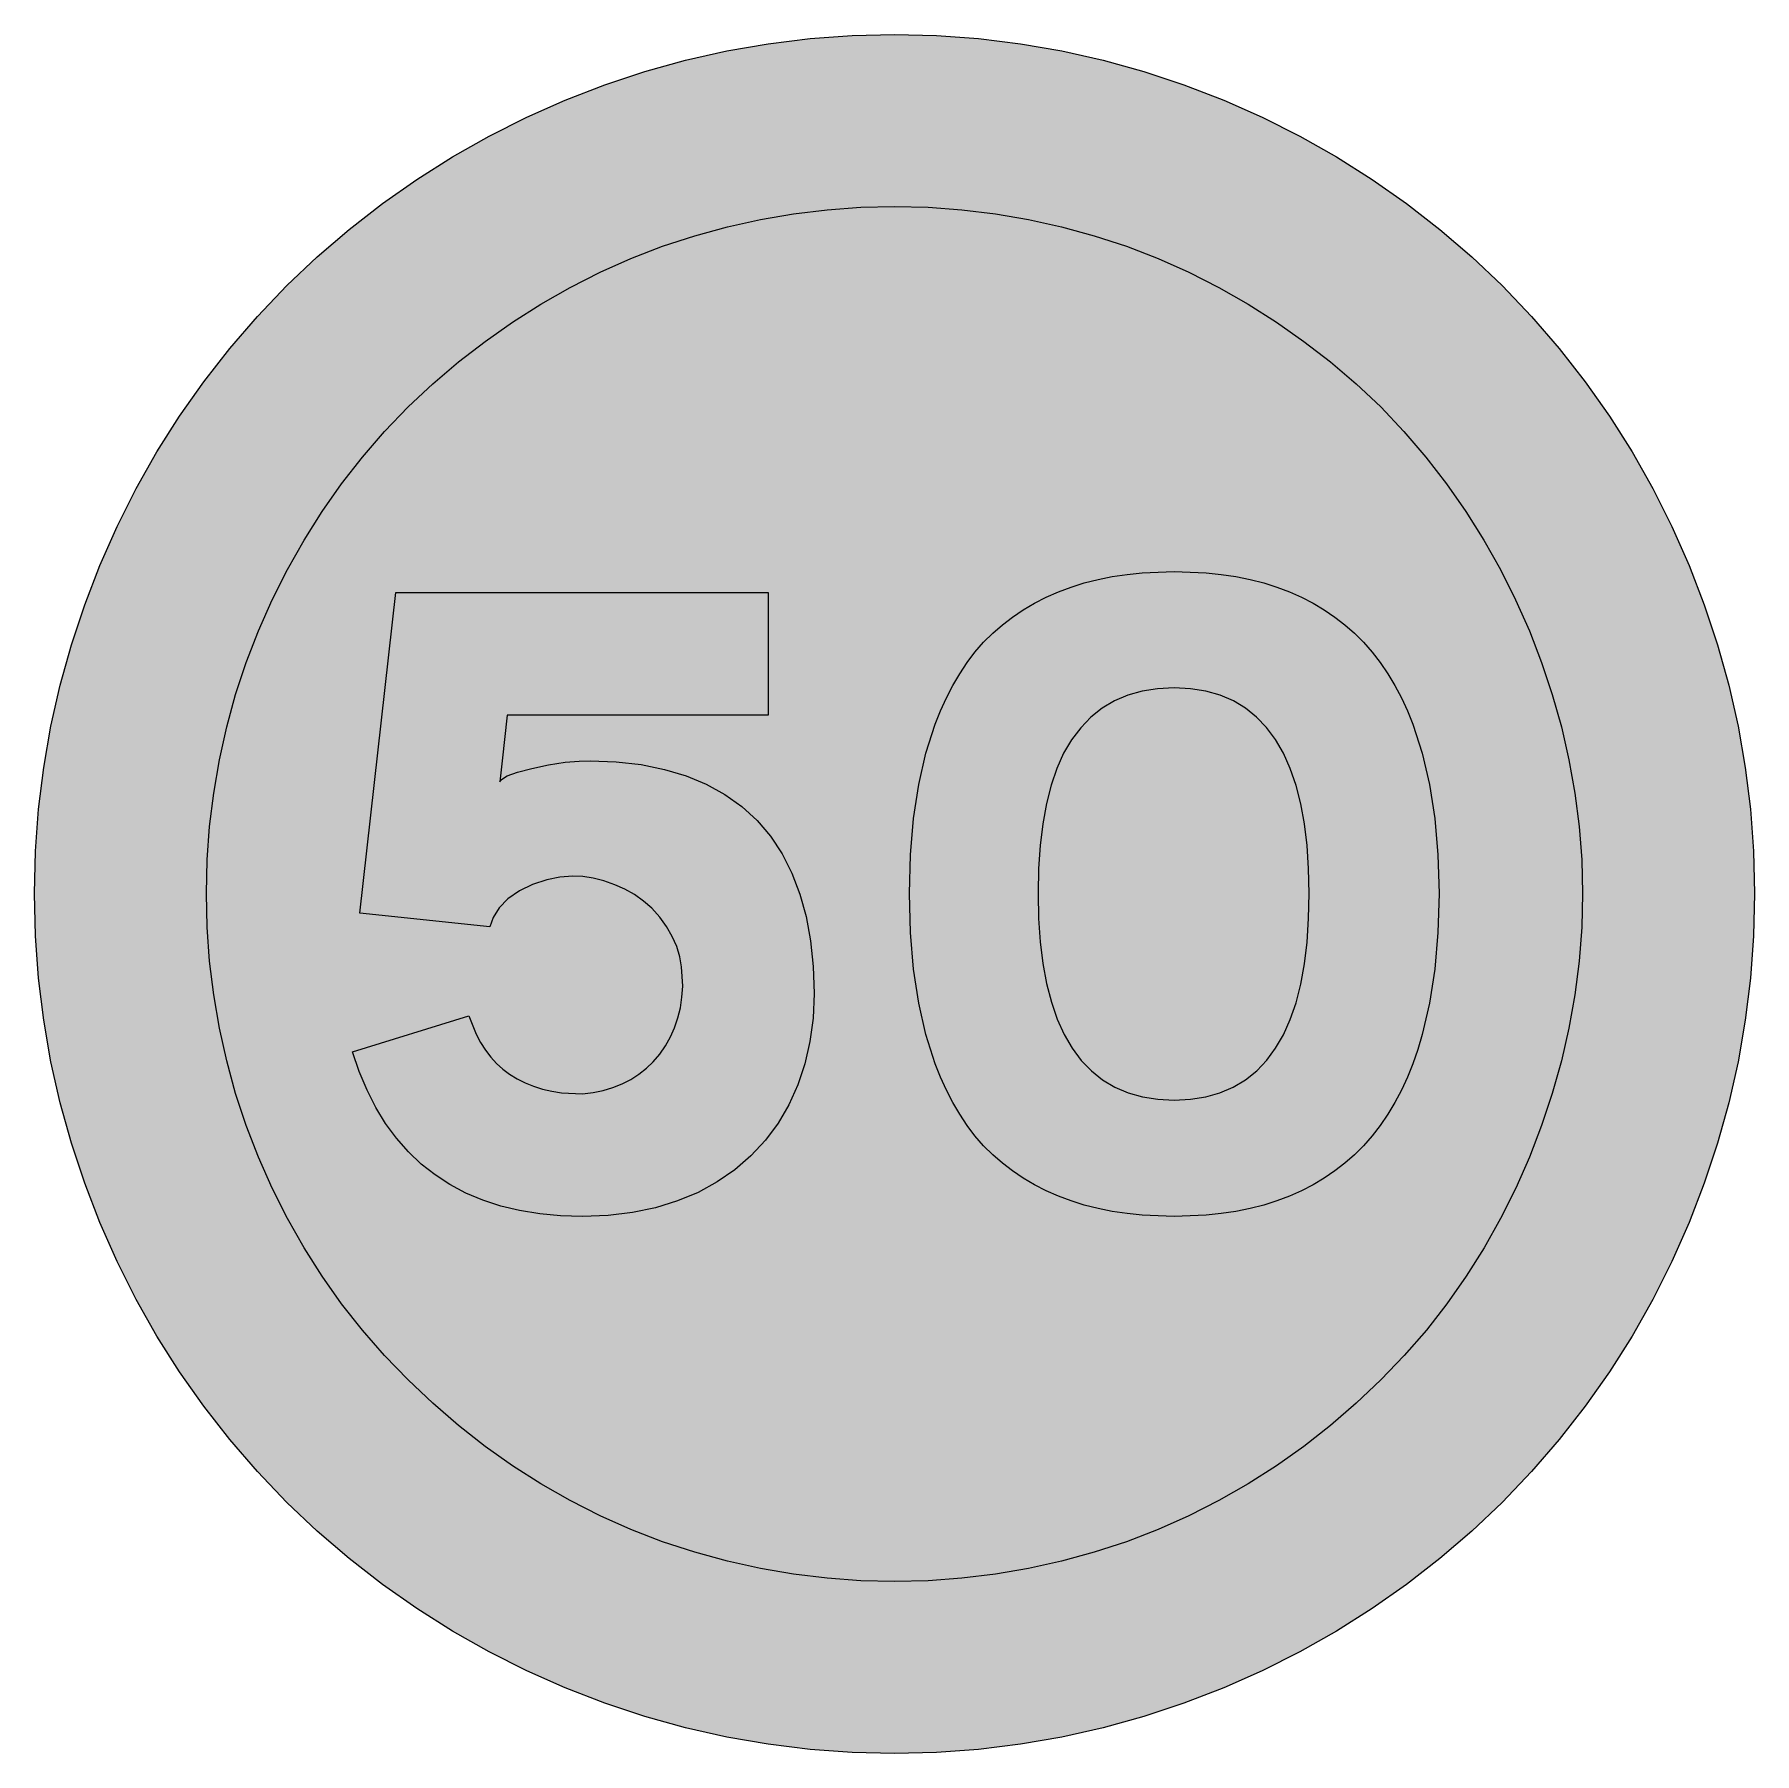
# Model space of a CAD drawing. Header units: metres. Extents: x 160 to 410, y 11 to 261.
import ezdxf

# ---------------------------------------------------------------- set-up
doc = ezdxf.new("R2010")
doc.units = ezdxf.units.M
for name, color, linetype, true_color in [('FILL_BLACK_000000', 7, 'Continuous', 0x000000), ('FILL_RED_FF0000', 7, 'Continuous', 0xff0000), ('FILL_WHITE_FFFFFF', 7, 'Continuous', 0xffffff)]:
    doc.layers.add(name, color=color, linetype=linetype, true_color=true_color)

msp = doc.modelspace()

# ---------------------------------------------------------------- hatches: boundary and pattern name
at = {"layer": 'FILL_BLACK_000000', "true_color": 0x000000}
h = msp.add_hatch(color=7, dxfattribs=at)
h.dxf.hatch_style = 1
h.paths.add_polyline_path([(363.35, 125.07), (362.59, 120.12), (361.53, 115.54), (360.88, 113.38), (360.16, 111.31), (359.37, 109.34), (358.49, 107.45), (357.54, 105.65), (356.52, 103.95), (355.42, 102.33), (354.24, 100.8), (352.99, 99.39), (351.67, 98.08), (350.27, 96.85), (348.8, 95.71), (347.26, 94.66), (345.65, 93.7), (343.96, 92.83), (342.2, 92.05), (340.37, 91.36), (338.46, 90.76), (336.48, 90.25), (334.42, 89.84), (332.29, 89.52), (330.08, 89.29), (325.44, 89.1), (320.79, 89.29), (318.58, 89.52), (316.43, 89.84), (314.36, 90.25), (312.36, 90.76), (310.44, 91.36), (308.59, 92.05), (306.81, 92.83), (305.11, 93.7), (303.48, 94.66), (301.92, 95.71), (300.45, 96.85), (299.04, 98.08), (297.71, 99.39), (296.46, 100.8), (295.31, 102.33), (294.24, 103.95), (293.24, 105.65), (292.31, 107.45), (291.46, 109.34), (290.67, 111.31), (289.33, 115.54), (288.28, 120.12), (287.52, 125.07), (287.07, 130.39), (286.92, 136.08), (287.07, 141.71), (287.52, 146.98), (288.28, 151.9), (289.33, 156.46), (290.67, 160.68), (291.46, 162.65), (292.31, 164.53), (293.24, 166.33), (294.24, 168.03), (295.31, 169.65), (296.46, 171.18), (297.71, 172.59), (299.04, 173.9), (300.45, 175.13), (301.92, 176.27), (303.48, 177.32), (305.11, 178.28), (306.81, 179.15), (308.59, 179.93), (310.44, 180.62), (312.36, 181.22), (314.36, 181.73), (316.43, 182.14), (318.58, 182.46), (320.79, 182.69), (325.44, 182.88), (330.08, 182.69), (332.29, 182.46), (334.42, 182.14), (336.48, 181.73), (338.46, 181.22), (340.37, 180.62), (342.2, 179.93), (343.96, 179.15), (345.65, 178.28), (347.26, 177.32), (348.8, 176.27), (350.27, 175.13), (351.67, 173.9), (352.99, 172.59), (354.24, 171.18), (355.42, 169.65), (356.52, 168.03), (357.54, 166.33), (358.49, 164.53), (359.37, 162.65), (360.16, 160.68), (361.53, 156.46), (362.59, 151.9), (363.35, 146.98), (363.81, 141.71), (363.96, 136.08), (363.81, 130.39), (363.35, 125.07)])
h.paths.add_polyline_path([(344.76, 143.05), (344.38, 146.19), (343.84, 149.1), (343.16, 151.78), (342.32, 154.24), (341.32, 156.46), (340.18, 158.44), (338.88, 160.2), (337.42, 161.73), (335.81, 163.02), (334.05, 164.08), (332.13, 164.9), (330.06, 165.49), (327.83, 165.84), (325.44, 165.96), (323.03, 165.84), (320.78, 165.49), (318.69, 164.9), (316.76, 164.07), (314.97, 163.01), (313.34, 161.71), (311.85, 160.17), (310.5, 158.4), (309.36, 156.45), (308.37, 154.25), (307.54, 151.81), (306.86, 149.13), (306.32, 146.21), (305.94, 143.06), (305.72, 139.68), (305.64, 136.08), (305.72, 132.45), (305.95, 129.05), (306.34, 125.89), (306.89, 122.95), (307.59, 120.25), (308.44, 117.79), (309.45, 115.56), (310.61, 113.56), (311.93, 111.79), (313.4, 110.26), (315.03, 108.97), (316.8, 107.91), (318.73, 107.08), (320.82, 106.49), (323.05, 106.14), (325.44, 106.02), (327.8, 106.14), (330.02, 106.49), (332.1, 107.08), (334.04, 107.91), (335.81, 108.97), (337.44, 110.27), (338.9, 111.81), (340.2, 113.58), (341.34, 115.53), (342.33, 117.73), (343.16, 120.18), (343.85, 122.87), (344.38, 125.81), (344.76, 129), (344.98, 132.42), (345.06, 136.08), (344.98, 139.68), (344.76, 143.05)], flags=16)
h = msp.add_hatch(color=7, dxfattribs=at)
h.dxf.hatch_style = 1
h.paths.add_polyline_path([(266.4, 162), (228.42, 162), (227.7, 155.34), (227.34, 152.28), (227.61, 152.66), (228.42, 153.18), (229.95, 153.72), (232.02, 154.26), (234.45, 154.78), (236.88, 155.16), (238.88, 155.32), (240.48, 155.34), (244.29, 155.2), (247.9, 154.8), (251.29, 154.12), (254.45, 153.18), (257.39, 151.96), (260.1, 150.48), (262.56, 148.72), (264.78, 146.7), (266.74, 144.41), (268.43, 141.85), (269.85, 139.04), (271.01, 135.99), (271.91, 132.7), (272.55, 129.18), (272.93, 125.45), (273.06, 121.5), (272.91, 117.93), (272.46, 114.52), (271.72, 111.29), (270.7, 108.22), (269.39, 105.35), (267.82, 102.67), (265.98, 100.19), (263.88, 97.92), (261.54, 95.89), (258.97, 94.11), (256.18, 92.6), (253.19, 91.35), (250.01, 90.37), (246.64, 89.67), (243.1, 89.24), (239.4, 89.1), (236.2, 89.19), (233.15, 89.48), (230.24, 89.95), (227.49, 90.61), (224.88, 91.46), (222.42, 92.5), (220.1, 93.72), (217.94, 95.13), (215.92, 96.72), (214.05, 98.5), (212.32, 100.47), (210.75, 102.62), (209.32, 104.95), (208.04, 107.46), (206.91, 110.16), (205.92, 113.04), (222.84, 118.26), (223.92, 115.6), (224.56, 114.4), (225.27, 113.29), (226.05, 112.27), (226.89, 111.35), (227.8, 110.53), (228.78, 109.8), (229.89, 109.11), (231.05, 108.51), (232.27, 108.02), (233.55, 107.62), (234.9, 107.31), (236.32, 107.09), (239.4, 106.92), (240.93, 107.11), (242.4, 107.42), (243.8, 107.85), (245.14, 108.38), (246.4, 109.03), (247.58, 109.78), (248.67, 110.64), (249.66, 111.6), (250.61, 112.72), (251.45, 113.92), (252.17, 115.2), (252.77, 116.55), (253.25, 117.97), (253.61, 119.45), (253.85, 120.99), (253.98, 122.58), (253.8, 125.39), (253.52, 126.86), (253.08, 128.34), (252.44, 129.82), (251.62, 131.26), (250.62, 132.64), (249.48, 133.92), (248.23, 134.96), (246.92, 135.9), (245.53, 136.7), (244.08, 137.34), (242.49, 137.92), (240.95, 138.31), (239.45, 138.53), (237.96, 138.6), (236.07, 138.46), (234.18, 138.06), (232.13, 137.38), (230.22, 136.44), (228.53, 135.27), (227.25, 133.96), (226.37, 132.59), (225.9, 131.22), (207, 133.2), (212.22, 179.82), (266.4, 179.82), (266.4, 162)])
at = {"layer": 'FILL_RED_FF0000', "true_color": 0xff0000}
h = msp.add_hatch(color=7, dxfattribs=at)
h.dxf.hatch_style = 1
h.paths.add_polyline_path([(409.71, 129.89), (409.26, 123.74), (408.5, 117.64), (407.45, 111.6), (406.11, 105.63), (404.47, 99.73), (402.54, 93.92), (400.32, 88.2), (397.82, 82.54), (395.06, 77.03), (392.04, 71.69), (388.76, 66.51), (385.22, 61.5), (381.44, 56.66), (377.41, 52), (373.14, 47.52), (368.71, 43.31), (364.08, 39.33), (359.25, 35.58), (354.24, 32.06), (349.06, 28.79), (343.73, 25.78), (338.25, 23.02), (332.64, 20.52), (326.86, 18.3), (321.01, 16.37), (315.09, 14.73), (309.11, 13.39), (303.07, 12.34), (297, 11.58), (290.89, 11.13), (284.76, 10.98), (278.62, 11.13), (272.49, 11.58), (266.4, 12.34), (260.35, 13.39), (254.36, 14.73), (248.44, 16.37), (242.61, 18.3), (236.88, 20.52), (231.27, 23.02), (225.79, 25.78), (220.46, 28.79), (215.28, 32.06), (210.27, 35.58), (205.44, 39.33), (200.81, 43.31), (196.38, 47.52), (192.11, 52), (188.08, 56.66), (184.3, 61.5), (180.77, 66.51), (177.48, 71.69), (174.46, 77.03), (171.7, 82.54), (169.2, 88.2), (166.98, 93.92), (165.05, 99.73), (163.41, 105.63), (162.07, 111.6), (161.02, 117.64), (160.26, 123.74), (159.81, 129.89), (159.66, 136.08), (159.81, 142.21), (160.26, 148.32), (161.02, 154.38), (162.07, 160.4), (163.41, 166.36), (165.05, 172.25), (166.98, 178.06), (169.2, 183.78), (171.7, 189.44), (174.46, 194.95), (177.48, 200.29), (180.77, 205.47), (184.3, 210.48), (188.08, 215.32), (192.11, 219.98), (196.38, 224.46), (200.81, 228.67), (205.44, 232.65), (210.27, 236.4), (215.28, 239.92), (220.46, 243.19), (225.79, 246.2), (231.27, 248.96), (236.88, 251.46), (242.61, 253.68), (248.44, 255.61), (254.36, 257.25), (260.35, 258.59), (266.4, 259.64), (272.49, 260.4), (278.62, 260.85), (284.76, 261), (290.89, 260.85), (297, 260.4), (303.07, 259.64), (309.11, 258.59), (315.09, 257.25), (321.01, 255.61), (326.86, 253.68), (332.64, 251.46), (338.25, 248.96), (343.73, 246.2), (349.06, 243.19), (354.24, 239.92), (359.25, 236.4), (364.08, 232.65), (368.71, 228.67), (373.14, 224.46), (377.41, 219.98), (381.44, 215.32), (385.22, 210.48), (388.76, 205.47), (392.04, 200.29), (395.06, 194.95), (397.82, 189.44), (400.32, 183.78), (402.54, 178.06), (404.47, 172.25), (406.11, 166.36), (407.45, 160.4), (408.5, 154.38), (409.26, 148.32), (409.71, 142.21), (409.86, 136.08), (409.71, 129.89)])
at = {"layer": 'FILL_WHITE_FFFFFF', "true_color": 0xffffff}
h = msp.add_hatch(color=7, dxfattribs=at)
h.dxf.hatch_style = 1
h.paths.add_polyline_path([(384.71, 131.15), (384.34, 126.24), (383.72, 121.35), (382.86, 116.5), (381.76, 111.71), (380.44, 106.97), (378.88, 102.31), (377.1, 97.74), (375.11, 93.21), (372.92, 88.8), (370.52, 84.53), (367.92, 80.39), (365.12, 76.4), (362.12, 72.55), (358.91, 68.87), (355.5, 65.34), (351.92, 61.92), (348.18, 58.7), (344.32, 55.66), (340.31, 52.83), (336.18, 50.2), (331.93, 47.77), (327.57, 45.56), (323.1, 43.56), (318.48, 41.79), (313.79, 40.25), (309.05, 38.95), (304.27, 37.89), (299.44, 37.06), (294.57, 36.47), (289.68, 36.12), (284.76, 36), (279.84, 36.12), (274.95, 36.47), (270.08, 37.06), (265.25, 37.89), (260.47, 38.95), (255.73, 40.25), (251.04, 41.79), (246.42, 43.56), (241.95, 45.56), (237.59, 47.77), (233.34, 50.2), (229.21, 52.83), (225.2, 55.66), (221.34, 58.7), (217.6, 61.92), (214.02, 65.34), (210.6, 68.87), (207.38, 72.55), (204.34, 76.4), (201.51, 80.39), (198.88, 84.53), (196.45, 88.8), (194.24, 93.21), (192.24, 97.74), (190.47, 102.31), (188.93, 106.97), (187.63, 111.71), (186.57, 116.5), (185.74, 121.35), (185.15, 126.24), (184.8, 131.15), (184.68, 136.08), (184.8, 140.95), (185.15, 145.81), (185.74, 150.67), (186.57, 155.5), (187.63, 160.28), (188.93, 165.01), (190.47, 169.67), (192.24, 174.24), (194.24, 178.77), (196.45, 183.18), (198.88, 187.46), (201.51, 191.61), (204.34, 195.63), (207.38, 199.5), (210.6, 203.23), (214.02, 206.82), (217.6, 210.18), (221.34, 213.36), (225.2, 216.36), (229.21, 219.17), (233.34, 221.79), (237.59, 224.21), (241.95, 226.42), (246.42, 228.42), (251.04, 230.19), (255.73, 231.73), (260.47, 233.03), (265.25, 234.09), (270.08, 234.92), (274.95, 235.51), (279.84, 235.86), (284.76, 235.98), (289.68, 235.86), (294.57, 235.51), (299.44, 234.92), (304.27, 234.09), (309.05, 233.03), (313.79, 231.73), (318.48, 230.19), (323.1, 228.42), (327.57, 226.42), (331.93, 224.21), (336.18, 221.79), (340.31, 219.17), (344.32, 216.36), (348.18, 213.36), (351.92, 210.18), (355.5, 206.82), (358.86, 203.23), (362.04, 199.5), (365.04, 195.63), (367.85, 191.61), (370.47, 187.46), (372.89, 183.18), (375.1, 178.77), (377.1, 174.24), (378.88, 169.67), (380.44, 165.01), (381.76, 160.28), (382.86, 155.5), (383.72, 150.67), (384.34, 145.81), (384.71, 140.95), (384.84, 136.08), (384.71, 131.15)])

# ---------------------------------------------------------------- linework, layer by layer
at = {"layer": 'FILL_BLACK_000000', "lineweight": 0, "true_color": 0x000000}
for points in [[(363.35, 125.07), (362.59, 120.12), (361.53, 115.54), (360.88, 113.38), (360.16, 111.31), (359.37, 109.34), (358.49, 107.45), (357.54, 105.65), (356.52, 103.95), (355.42, 102.33), (354.24, 100.8), (352.99, 99.39), (351.67, 98.08), (350.27, 96.85), (348.8, 95.71), (347.26, 94.66), (345.65, 93.7), (343.96, 92.83), (342.2, 92.05), (340.37, 91.36), (338.46, 90.76), (336.48, 90.25), (334.42, 89.84), (332.29, 89.52), (330.08, 89.29), (325.44, 89.1), (320.79, 89.29), (318.58, 89.52), (316.43, 89.84), (314.36, 90.25), (312.36, 90.76), (310.44, 91.36), (308.59, 92.05), (306.81, 92.83), (305.11, 93.7), (303.48, 94.66), (301.92, 95.71), (300.45, 96.85), (299.04, 98.08), (297.71, 99.39), (296.46, 100.8), (295.31, 102.33), (294.24, 103.95), (293.24, 105.65), (292.31, 107.45), (291.46, 109.34), (290.67, 111.31), (289.33, 115.54), (288.28, 120.12), (287.52, 125.07), (287.07, 130.39), (286.92, 136.08), (287.07, 141.71), (287.52, 146.98), (288.28, 151.9), (289.33, 156.46), (290.67, 160.68), (291.46, 162.65), (292.31, 164.53), (293.24, 166.33), (294.24, 168.03), (295.31, 169.65), (296.46, 171.18), (297.71, 172.59), (299.04, 173.9), (300.45, 175.13), (301.92, 176.27), (303.48, 177.32), (305.11, 178.28), (306.81, 179.15), (308.59, 179.93), (310.44, 180.62), (312.36, 181.22), (314.36, 181.73), (316.43, 182.14), (318.58, 182.46), (320.79, 182.69), (325.44, 182.88), (330.08, 182.69), (332.29, 182.46), (334.42, 182.14), (336.48, 181.73), (338.46, 181.22), (340.37, 180.62), (342.2, 179.93), (343.96, 179.15), (345.65, 178.28), (347.26, 177.32), (348.8, 176.27), (350.27, 175.13), (351.67, 173.9), (352.99, 172.59), (354.24, 171.18), (355.42, 169.65), (356.52, 168.03), (357.54, 166.33), (358.49, 164.53), (359.37, 162.65), (360.16, 160.68), (361.53, 156.46), (362.59, 151.9), (363.35, 146.98), (363.81, 141.71), (363.96, 136.08), (363.81, 130.39)], [(266.4, 162), (228.42, 162), (227.7, 155.34), (227.34, 152.28), (227.61, 152.66), (228.42, 153.18), (229.95, 153.72), (232.02, 154.26), (234.45, 154.78), (236.88, 155.16), (238.88, 155.32), (240.48, 155.34), (244.29, 155.2), (247.9, 154.8), (251.29, 154.12), (254.45, 153.18), (257.39, 151.96), (260.1, 150.48), (262.56, 148.72), (264.78, 146.7), (266.74, 144.41), (268.43, 141.85), (269.85, 139.04), (271.01, 135.99), (271.91, 132.7), (272.55, 129.18), (272.93, 125.45), (273.06, 121.5), (272.91, 117.93), (272.46, 114.52), (271.72, 111.29), (270.7, 108.22), (269.39, 105.35), (267.82, 102.67), (265.98, 100.19), (263.88, 97.92), (261.54, 95.89), (258.97, 94.11), (256.18, 92.6), (253.19, 91.35), (250.01, 90.37), (246.64, 89.67), (243.1, 89.24), (239.4, 89.1), (236.2, 89.19), (233.15, 89.48), (230.24, 89.95), (227.49, 90.61), (224.88, 91.46), (222.42, 92.5), (220.1, 93.72), (217.94, 95.13), (215.92, 96.72), (214.05, 98.5), (212.32, 100.47), (210.75, 102.62), (209.32, 104.95), (208.04, 107.46), (206.91, 110.16), (205.92, 113.04), (222.84, 118.26), (223.92, 115.6), (224.56, 114.4), (225.27, 113.29), (226.05, 112.27), (226.89, 111.35), (227.8, 110.53), (228.78, 109.8), (229.89, 109.11), (231.05, 108.51), (232.27, 108.02), (233.55, 107.62), (234.9, 107.31), (236.32, 107.09), (239.4, 106.92), (240.93, 107.11), (242.4, 107.42), (243.8, 107.85), (245.14, 108.38), (246.4, 109.03), (247.58, 109.78), (248.67, 110.64), (249.66, 111.6), (250.61, 112.72), (251.45, 113.92), (252.17, 115.2), (252.77, 116.55), (253.25, 117.97), (253.61, 119.45), (253.85, 120.99), (253.98, 122.58), (253.8, 125.39), (253.52, 126.86), (253.08, 128.34), (252.44, 129.82), (251.62, 131.26), (250.62, 132.64), (249.48, 133.92), (248.23, 134.96), (246.92, 135.9), (245.53, 136.7), (244.08, 137.34), (242.49, 137.92), (240.95, 138.31), (239.45, 138.53), (237.96, 138.6), (236.07, 138.46), (234.18, 138.06), (232.13, 137.38), (230.22, 136.44), (228.53, 135.27), (227.25, 133.96), (226.37, 132.59), (225.9, 131.22), (207, 133.2), (212.22, 179.82), (266.4, 179.82)], [(344.76, 143.05), (344.38, 146.19), (343.84, 149.1), (343.16, 151.78), (342.32, 154.24), (341.32, 156.46), (340.18, 158.44), (338.88, 160.2), (337.42, 161.73), (335.81, 163.02), (334.05, 164.08), (332.13, 164.9), (330.06, 165.49), (327.83, 165.84), (325.44, 165.96), (323.03, 165.84), (320.78, 165.49), (318.69, 164.9), (316.76, 164.07), (314.97, 163.01), (313.34, 161.71), (311.85, 160.17), (310.5, 158.4), (309.36, 156.45), (308.37, 154.25), (307.54, 151.81), (306.86, 149.13), (306.32, 146.21), (305.94, 143.06), (305.72, 139.68), (305.64, 136.08), (305.72, 132.45), (305.95, 129.05), (306.34, 125.89), (306.89, 122.95), (307.59, 120.25), (308.44, 117.79), (309.45, 115.56), (310.61, 113.56), (311.93, 111.79), (313.4, 110.26), (315.03, 108.97), (316.8, 107.91), (318.73, 107.08), (320.82, 106.49), (323.05, 106.14), (325.44, 106.02), (327.8, 106.14), (330.02, 106.49), (332.1, 107.08), (334.04, 107.91), (335.81, 108.97), (337.44, 110.27), (338.9, 111.81), (340.2, 113.58), (341.34, 115.53), (342.33, 117.73), (343.16, 120.18), (343.85, 122.87), (344.38, 125.81), (344.76, 129), (344.98, 132.42), (345.06, 136.08), (344.98, 139.68)]]:
    msp.add_lwpolyline(points, close=True, dxfattribs=at)
at = {"layer": 'FILL_RED_FF0000', "lineweight": 0, "true_color": 0xff0000}
msp.add_lwpolyline([(409.71, 129.89), (409.26, 123.74), (408.5, 117.64), (407.45, 111.6), (406.11, 105.63), (404.47, 99.73), (402.54, 93.92), (400.32, 88.2), (397.82, 82.54), (395.06, 77.03), (392.04, 71.69), (388.76, 66.51), (385.22, 61.5), (381.44, 56.66), (377.41, 52), (373.14, 47.52), (368.71, 43.31), (364.08, 39.33), (359.25, 35.58), (354.24, 32.06), (349.06, 28.79), (343.73, 25.78), (338.25, 23.02), (332.64, 20.52), (326.86, 18.3), (321.01, 16.37), (315.09, 14.73), (309.11, 13.39), (303.07, 12.34), (297, 11.58), (290.89, 11.13), (284.76, 10.98), (278.62, 11.13), (272.49, 11.58), (266.4, 12.34), (260.35, 13.39), (254.36, 14.73), (248.44, 16.37), (242.61, 18.3), (236.88, 20.52), (231.27, 23.02), (225.79, 25.78), (220.46, 28.79), (215.28, 32.06), (210.27, 35.58), (205.44, 39.33), (200.81, 43.31), (196.38, 47.52), (192.11, 52), (188.08, 56.66), (184.3, 61.5), (180.77, 66.51), (177.48, 71.69), (174.46, 77.03), (171.7, 82.54), (169.2, 88.2), (166.98, 93.92), (165.05, 99.73), (163.41, 105.63), (162.07, 111.6), (161.02, 117.64), (160.26, 123.74), (159.81, 129.89), (159.66, 136.08), (159.81, 142.21), (160.26, 148.32), (161.02, 154.38), (162.07, 160.4), (163.41, 166.36), (165.05, 172.25), (166.98, 178.06), (169.2, 183.78), (171.7, 189.44), (174.46, 194.95), (177.48, 200.29), (180.77, 205.47), (184.3, 210.48), (188.08, 215.32), (192.11, 219.98), (196.38, 224.46), (200.81, 228.67), (205.44, 232.65), (210.27, 236.4), (215.28, 239.92), (220.46, 243.19), (225.79, 246.2), (231.27, 248.96), (236.88, 251.46), (242.61, 253.68), (248.44, 255.61), (254.36, 257.25), (260.35, 258.59), (266.4, 259.64), (272.49, 260.4), (278.62, 260.85), (284.76, 261), (290.89, 260.85), (297, 260.4), (303.07, 259.64), (309.11, 258.59), (315.09, 257.25), (321.01, 255.61), (326.86, 253.68), (332.64, 251.46), (338.25, 248.96), (343.73, 246.2), (349.06, 243.19), (354.24, 239.92), (359.25, 236.4), (364.08, 232.65), (368.71, 228.67), (373.14, 224.46), (377.41, 219.98), (381.44, 215.32), (385.22, 210.48), (388.76, 205.47), (392.04, 200.29), (395.06, 194.95), (397.82, 189.44), (400.32, 183.78), (402.54, 178.06), (404.47, 172.25), (406.11, 166.36), (407.45, 160.4), (408.5, 154.38), (409.26, 148.32), (409.71, 142.21), (409.86, 136.08)], close=True, dxfattribs=at)
at = {"layer": 'FILL_WHITE_FFFFFF', "lineweight": 0, "true_color": 0xff0000}
msp.add_lwpolyline([(384.71, 131.15), (384.34, 126.24), (383.72, 121.35), (382.86, 116.5), (381.76, 111.71), (380.44, 106.97), (378.88, 102.31), (377.1, 97.74), (375.11, 93.21), (372.92, 88.8), (370.52, 84.53), (367.92, 80.39), (365.12, 76.4), (362.12, 72.55), (358.91, 68.87), (355.5, 65.34), (351.92, 61.92), (348.18, 58.7), (344.32, 55.66), (340.31, 52.83), (336.18, 50.2), (331.93, 47.77), (327.57, 45.56), (323.1, 43.56), (318.48, 41.79), (313.79, 40.25), (309.05, 38.95), (304.27, 37.89), (299.44, 37.06), (294.57, 36.47), (289.68, 36.12), (284.76, 36), (279.84, 36.12), (274.95, 36.47), (270.08, 37.06), (265.25, 37.89), (260.47, 38.95), (255.73, 40.25), (251.04, 41.79), (246.42, 43.56), (241.95, 45.56), (237.59, 47.77), (233.34, 50.2), (229.21, 52.83), (225.2, 55.66), (221.34, 58.7), (217.6, 61.92), (214.02, 65.34), (210.6, 68.87), (207.38, 72.55), (204.34, 76.4), (201.51, 80.39), (198.88, 84.53), (196.45, 88.8), (194.24, 93.21), (192.24, 97.74), (190.47, 102.31), (188.93, 106.97), (187.63, 111.71), (186.57, 116.5), (185.74, 121.35), (185.15, 126.24), (184.8, 131.15), (184.68, 136.08), (184.8, 140.95), (185.15, 145.81), (185.74, 150.67), (186.57, 155.5), (187.63, 160.28), (188.93, 165.01), (190.47, 169.67), (192.24, 174.24), (194.24, 178.77), (196.45, 183.18), (198.88, 187.46), (201.51, 191.61), (204.34, 195.63), (207.38, 199.5), (210.6, 203.23), (214.02, 206.82), (217.6, 210.18), (221.34, 213.36), (225.2, 216.36), (229.21, 219.17), (233.34, 221.79), (237.59, 224.21), (241.95, 226.42), (246.42, 228.42), (251.04, 230.19), (255.73, 231.73), (260.47, 233.03), (265.25, 234.09), (270.08, 234.92), (274.95, 235.51), (279.84, 235.86), (284.76, 235.98), (289.68, 235.86), (294.57, 235.51), (299.44, 234.92), (304.27, 234.09), (309.05, 233.03), (313.79, 231.73), (318.48, 230.19), (323.1, 228.42), (327.57, 226.42), (331.93, 224.21), (336.18, 221.79), (340.31, 219.17), (344.32, 216.36), (348.18, 213.36), (351.92, 210.18), (355.5, 206.82), (358.86, 203.23), (362.04, 199.5), (365.04, 195.63), (367.85, 191.61), (370.47, 187.46), (372.89, 183.18), (375.1, 178.77), (377.1, 174.24), (378.88, 169.67), (380.44, 165.01), (381.76, 160.28), (382.86, 155.5), (383.72, 150.67), (384.34, 145.81), (384.71, 140.95), (384.84, 136.08)], close=True, dxfattribs=at)

doc.saveas('drawing.dxf')
